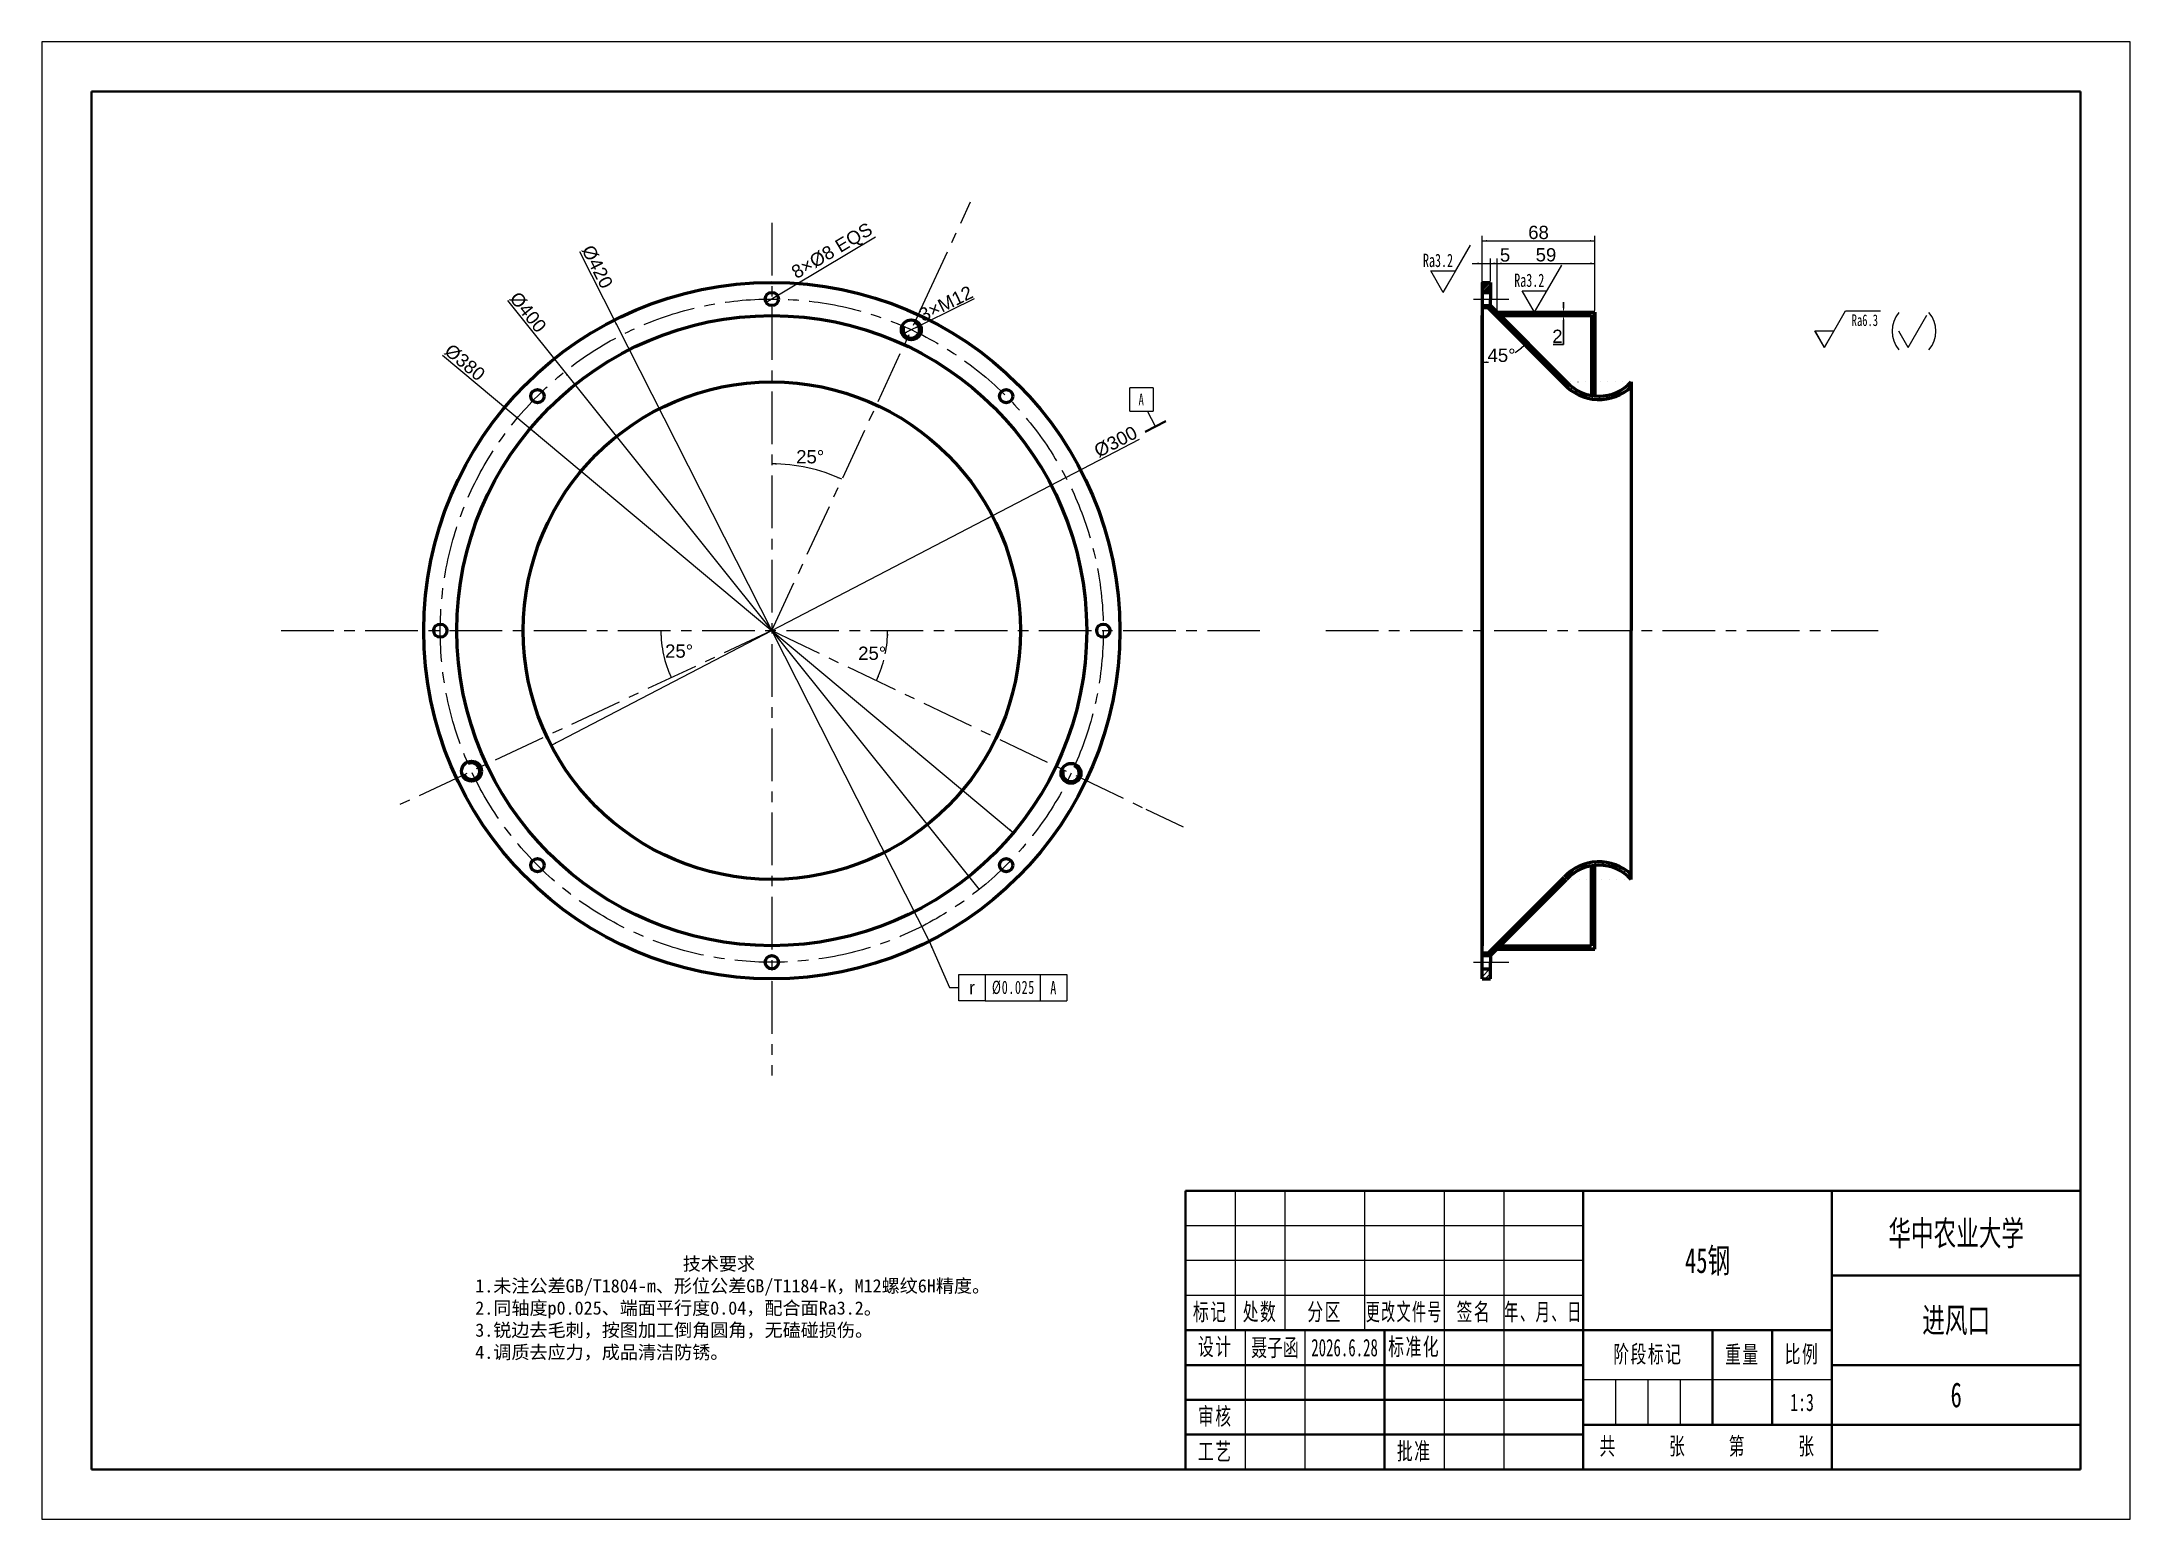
# Model space of a CAD drawing. Header units: millimetres. Extents: x 421 to 1681, y 177 to 1068.
import ezdxf
from ezdxf.enums import TextEntityAlignment as Align

# ---------------------------------------------------------------- set-up
doc = ezdxf.new("R2010")
doc.units = ezdxf.units.MM
doc.linetypes.add('CENTER', pattern=[50.8, 31.75, -6.35, 6.35, -6.35])
doc.layers.get('0').update_dxf_attribs({"lineweight": 18})
for name, color, linetype, lineweight in [('剖面线层', 4, 'Continuous', 18), ('尺寸线层', 3, 'Continuous', 18), ('点划线', 1, 'CENTER', 18), ('粗实线', 7, 'Continuous', 50), ('粗实线层', 7, 'Continuous', 35), ('细实线层', 7, 'Continuous', 18)]:
    doc.layers.add(name, color=color, linetype=linetype, lineweight=lineweight)
doc.styles.get("Standard").update_dxf_attribs({"font": ''})
doc.styles.add('工程图文字', font='')
doc.styles.add('标准', font='', dxfattribs={"width": 0.667})
doc.styles.get('Standard').set_extended_font_data('arial')
doc.styles.get('工程图文字').set_extended_font_data('宋体')
doc.styles.get('标准').set_extended_font_data('宋体')
doc.dimstyles.new('角度标注', dxfattribs={"dimtxt": 3.5, "dimasz": 3, "dimexe": 3, "dimexo": 1, "dimgap": 1, "dimtad": 1, "dimtih": 1, "dimtoh": 1, "dimdsep": 46, "dimtxsty": 'Standard', "dimcen": 1.5, "dimdle": 6, "dimaunit": 1, "dimadec": 0, "dimazin": 0, "dimtfac": 1, "dimtmove": 0, "dimatfit": 3, "dimfxl": 1, "dimtolj": 1, "dimarcsym": 0})
pattern_1 = [(45, (0, 0), (-1.5715448, 1.5715448), [])]

# ---------------------------------------------------------------- blocks, each defined once
blk = doc.blocks.new('*X4')
at = {"layer": '粗实线'}
blk.add_circle((0, 0), 4, dxfattribs=at)
blk = doc.blocks.new('*X3')
at = {"layer": '点划线'}
blk.add_blockref('*X4', (0, 0), dxfattribs=at)
blk = doc.blocks.new('*X2')
at = {"color": 0, "linetype": 'ByBlock', "lineweight": -2}
blk.add_blockref('*X3', (0, 200), dxfattribs=at)
for p, rotation in [((-141.4, 141.4), 45), ((141.4, 141.4), 315), ((-200, 0), 90), ((200, 0), 270), ((-141.4, -141.4), 135), ((141.4, -141.4), 225), ((0, -200), 180)]:
    blk.add_blockref('*X3', p, dxfattribs=dict(at, rotation=rotation))
blk = doc.blocks.new('$CAXA_FRAME_13B17AC1$')
at = {"layer": '粗实线层'}
for p, q in [((-200, 138.5), (-200, -138.5)), ((200, 138.5), (-200, 138.5)), ((200, -138.5), (200, 138.5)), ((-200, -138.5), (200, -138.5))]:
    blk.add_line(p, q, dxfattribs=at)
at = {"layer": '细实线层'}
for p, q in [((210, 148.5), (-210, 148.5)), ((-210, 148.5), (-210, -148.5)), ((210, -148.5), (210, 148.5)), ((-210, -148.5), (210, -148.5))]:
    blk.add_line(p, q, dxfattribs=at)
blk = doc.blocks.new('$CAXA_TITLE_151E506F$')
at = {"layer": '粗实线层'}
for p, q in [((0, 56), (-180, 56)), ((-180, 56), (-180, 0)), ((-100, 56), (-100, 0)), ((-50, 56), (-50, 0)), ((0, 0), (0, 56)), ((0, 39), (-50, 39)), ((-50, 28), (-180, 28)), ((-140, 28), (-140, 0)), ((-74, 28), (-74, 9)), ((-62, 28), (-62, 9)), ((-100, 21), (-180, 21)), ((0, 21), (-50, 21)), ((-100, 14), (-180, 14)), ((0, 9), (-100, 9)), ((-100, 7), (-180, 7)), ((0, 0), (-180, 0))]:
    blk.add_line(p, q, dxfattribs=at)
at = {"layer": '细实线层'}
for p, q in [((-170, 56), (-170, 28)), ((-160, 56), (-160, 28)), ((-144, 56), (-144, 28)), ((-128, 56), (-128, 0)), ((-116, 56), (-116, 0)), ((-100, 49), (-180, 49)), ((-100, 42), (-180, 42)), ((-100, 35), (-180, 35)), ((-168, 28), (-168, 0)), ((-156, 28), (-156, 0)), ((-50, 18), (-100, 18)), ((-93.5, 18), (-93.5, 9)), ((-87, 18), (-87, 9)), ((-80.5, 18), (-80.5, 9))]:
    blk.add_line(p, q, dxfattribs=at)
at = {"layer": '尺寸线层', "attachment_point": 5, "line_spacing_factor": 0.963108, "style": '标准'}
for s, insert, char_height, width in [('\\T1.1;标记', (-175, 31.5), 3.481, 18), ('\\T1.1;处数', (-165, 31.5), 3.481, 18), ('\\T1.1;分区', (-152, 31.5), 3.481, 30), ('\\T1.1;{\\W0.592404;更改文件号}', (-136, 31.5), 3.4806, 30), ('\\T1.1;签名', (-122, 31.5), 3.481, 22), ('\\T1.1;{\\W0.605422;年、月、日}', (-108, 31.5), 3.4806, 30), ('\\T1.1;设计', (-174, 24.5), 3.481, 22), ('\\T1.1;标准化', (-134, 24.5), 3.481, 22), ('\\T1.1;阶段标记', (-87, 23), 3.481, 50), ('\\T1.1;重量', (-68, 23), 3.481, 22), ('\\T1.1;比例', (-56, 23), 3.481, 22), ('\\T1.1;审核', (-174, 10.5), 3.481, 22), ('\\T1.1;工艺', (-174, 3.5), 3.481, 22), ('\\T1.1;批准', (-134, 3.5), 3.481, 22), ('\\T1.1;共', (-95, 4.5), 3.481, 8), ('\\T1.1;张', (-81, 4.5), 3.481, 8), ('\\T1.1;第', (-69, 4.5), 3.481, 8), ('\\T1.1;张', (-55, 4.5), 3.481, 8)]:
    blk.add_mtext(s, dxfattribs=dict(at, insert=insert, char_height=char_height, width=width))
at = {"layer": '尺寸线层', "style": '标准'}
for tag, height, width, p in [('标记C', 3.63, 0.664996, (-175, 52.5)), ('处数C', 3.63, 0.664996, (-165, 52.5)), ('分区C', 3.63, 0.667, (-152, 52.5)), ('更改文件号C', 3.63, 0.498314, (-136, 52.5)), ('更改签名C', 3.63, 0.447537, (-122, 52.5)), ('更改日期C', 3.63, 0.610278, (-108, 52.5)), ('单位名称', 5.19, 0.667, (-25, 47.5)), ('标记B', 3.63, 0.664996, (-175, 45.5)), ('处数B', 3.63, 0.664996, (-165, 45.5)), ('分区B', 3.63, 0.667, (-152, 45.5)), ('更改文件号B', 3.63, 0.498314, (-136, 45.5)), ('更改签名B', 3.63, 0.447537, (-122, 45.5)), ('更改日期B', 3.63, 0.610278, (-108, 45.5)), ('材料名称', 5.19, 0.667, (-75, 42)), ('标记A', 3.63, 0.664996, (-175, 38.5)), ('处数A', 3.63, 0.664996, (-165, 38.5)), ('分区A', 3.63, 0.667, (-152, 38.5)), ('更改文件号A', 3.63, 0.498314, (-136, 38.5)), ('更改签名A', 3.63, 0.447537, (-122, 38.5)), ('更改日期A', 3.63, 0.610278, (-108, 38.5)), ('图纸名称', 5.19, 0.667, (-25, 30)), ('设计', 3.63, 0.667, (-162, 24.5)), ('设计日期', 3.63, 0.667, (-148, 24.5)), ('标准化', 3.63, 0.667, (-122, 24.5)), ('标准化日期', 3.63, 0.554163, (-108, 24.5)), ('图纸编号', 5.19, 0.667, (-25, 15)), ('审核', 3.63, 0.667, (-162, 10.5)), ('审核日期', 3.63, 0.667, (-148, 10.5)), ('阶段标记S', 3.63, 0.223769, (-96.75, 13.5)), ('阶段标记A', 3.63, 0.223769, (-90.25, 13.5)), ('阶段标记B', 3.63, 0.223769, (-83.75, 13.5)), ('阶段标记C', 3.63, 0.223769, (-77.25, 13.5)), ('重量', 3.63, 0.667, (-68, 13.5)), ('图纸比例', 3.63, 0.510551, (-56, 13.5)), ('工艺', 3.63, 0.667, (-162, 3.5)), ('工艺日期', 3.63, 0.667, (-148, 3.5)), ('批准', 3.63, 0.667, (-122, 3.5)), ('批准日期', 3.63, 0.667, (-108, 3.5)), ('页数', 3.63, 0.667, (-88, 4.5)), ('页码', 3.63, 0.667, (-62, 4.5)), ('投影符号', 3.63, 0.667, (-25, 4.5))]:
    blk.add_attdef(tag, text='', height=height, dxfattribs=dict(at, width=width)).set_placement(p, align=Align.MIDDLE_CENTER)
blk = doc.blocks.new('*X7')
at = {"layer": '尺寸线层', "linetype": 'Continuous'}
for points in [[(766.4, 900.2), (768.2, 897.7), (767.3, 897.3)], [(956.4, 525.6), (955.5, 528.5), (954.6, 528.1)]]:
    blk.add_hatch(color=0, dxfattribs=at).paths.add_polyline_path(points, flags=0)
at = {"layer": '尺寸线层', "color": 0, "linetype": 'Continuous'}
blk.add_line((745.4, 941.6), (956.4, 525.6), dxfattribs=at)
at = {"layer": '尺寸线层', "color": 0, "insert": (756.1, 932.3), "char_height": 8, "width": 52.707, "attachment_point": 5, "rotation": 296.8988}
blk.add_mtext('%%C420', dxfattribs=at)
blk = doc.blocks.new('_CAXARROW')
blk.add_hatch(color=0).paths.add_polyline_path([(0, 0), (-1, 0.125), (-1, -0.125)], flags=0)
blk = doc.blocks.new('*X9')
at = {"layer": '尺寸线层', "linetype": 'Continuous'}
for points in [[(736.3, 868.9), (738.6, 866.9), (737.8, 866.3)], [(986.5, 556.8), (985, 559.5), (984.3, 558.9)]]:
    blk.add_hatch(color=0, dxfattribs=at).paths.add_polyline_path(points, flags=0)
at = {"layer": '尺寸线层', "color": 0, "linetype": 'Continuous'}
blk.add_line((701.9, 911.9), (986.5, 556.8), dxfattribs=at)
at = {"layer": '尺寸线层', "color": 0, "insert": (714.3, 904.9), "char_height": 8, "width": 52.707, "attachment_point": 5, "rotation": 308.7215}
blk.add_mtext('%%C400', dxfattribs=at)
blk = doc.blocks.new('*X10')
at = {"layer": '尺寸线层', "linetype": 'Continuous'}
for points in [[(715.6, 834.7), (718.3, 833.2), (717.6, 832.4)], [(1007.2, 591), (1005.2, 593.3), (1004.6, 592.6)]]:
    blk.add_hatch(color=0, dxfattribs=at).paths.add_polyline_path(points, flags=0)
at = {"layer": '尺寸线层', "color": 0, "linetype": 'Continuous'}
blk.add_line((662.7, 879), (1007.2, 591), dxfattribs=at)
at = {"layer": '尺寸线层', "color": 0, "insert": (676.2, 874.6), "char_height": 8, "width": 52.707, "attachment_point": 5, "rotation": 320.1077}
blk.add_mtext('%%C380', dxfattribs=at)
blk = doc.blocks.new('*X11')
at = {"layer": '尺寸线层', "linetype": 'Continuous'}
for points in [[(994.5, 782.1), (992.1, 780.3), (991.6, 781.2)], [(728.4, 643.7), (731.2, 644.6), (730.8, 645.5)]]:
    blk.add_hatch(color=0, dxfattribs=at).paths.add_polyline_path(points, flags=0)
at = {"layer": '尺寸线层', "color": 0, "linetype": 'Continuous'}
blk.add_line((1083, 828.2), (728.4, 643.7), dxfattribs=at)
at = {"layer": '尺寸线层', "color": 0, "insert": (1068.9, 826.8), "char_height": 8, "width": 52.707, "attachment_point": 5, "rotation": 27.4836}
blk.add_mtext('%%C300', dxfattribs=at)
blk = doc.blocks.new('*X12')
at = {"layer": '尺寸线层', "linetype": 'Continuous'}
for points in [[(858, 910.8), (860.8, 911.9), (860.3, 912.8)], [(864.9, 914.9), (862.5, 913), (862, 913.8)]]:
    blk.add_hatch(color=0, dxfattribs=at).paths.add_polyline_path(points, flags=0)
at = {"layer": '尺寸线层', "color": 0, "linetype": 'Continuous'}
blk.add_line((923.9, 950.2), (858, 910.8), dxfattribs=at)
at = {"layer": '尺寸线层', "color": 0, "insert": (898.2, 941.2), "char_height": 8, "width": 106.646, "attachment_point": 5, "rotation": 30.8406}
blk.add_mtext('8×%%C8 EQS', dxfattribs=at)
blk = doc.blocks.new('*X13')
at = {"layer": '尺寸线层', "linetype": 'Continuous'}
for points in [[(951, 896.9), (948.5, 895.2), (948.1, 896.1)], [(940.2, 891.7), (943.1, 892.5), (942.7, 893.4)]]:
    blk.add_hatch(color=0, dxfattribs=at).paths.add_polyline_path(points, flags=0)
at = {"layer": '尺寸线层', "color": 0, "linetype": 'Continuous'}
blk.add_line((983.6, 912.9), (940.2, 891.7), dxfattribs=at)
at = {"layer": '尺寸线层', "color": 0, "insert": (966.4, 910.1), "char_height": 8, "width": 66.829, "attachment_point": 5, "rotation": 26.0559}
blk.add_mtext('3×M12', dxfattribs=at)
blk = doc.blocks.new('*X14')
at = {"layer": '尺寸线层', "linetype": 'Continuous'}
for points in [[(861.4, 813.5), (864.4, 812.9), (864.4, 813.9)], [(903.8, 804.1), (900.8, 804.9), (901.2, 805.8)]]:
    blk.add_hatch(color=0, dxfattribs=at).paths.add_polyline_path(points, flags=0)
at = {"layer": '尺寸线层', "color": 0, "linetype": 'Continuous'}
for start, end in [(77.5546, 90), (65.1092, 77.5546)]:
    blk.add_arc((861.4, 712.9), 100.6, start, end, dxfattribs=at)
at = {"layer": '尺寸线层', "color": 0, "insert": (884.6, 817.7), "char_height": 8, "width": 31.659, "attachment_point": 5}
blk.add_mtext('25%%D', dxfattribs=at)
blk = doc.blocks.new('*X15')
at = {"layer": '尺寸线层', "linetype": 'Continuous'}
for points in [[(931.3, 712.9), (930.8, 709.9), (931.8, 709.9)], [(924.5, 682.8), (925.3, 685.7), (926.2, 685.3)]]:
    blk.add_hatch(color=0, dxfattribs=at).paths.add_polyline_path(points, flags=0)
at = {"layer": '尺寸线层', "color": 0, "linetype": 'Continuous'}
for start, end in [(348.4199, 0), (334.5112, 345.2208)]:
    blk.add_arc((861.4, 712.9), 69.9, start, end, dxfattribs=at)
at = {"layer": '尺寸线层', "color": 0, "insert": (922, 699.2), "char_height": 8, "width": 31.659, "attachment_point": 5}
blk.add_mtext('25%%D', dxfattribs=at)
blk = doc.blocks.new('*X16')
at = {"layer": '尺寸线层', "linetype": 'Continuous'}
for points in [[(794.5, 712.9), (795.1, 709.9), (794.1, 709.9)], [(800.8, 684.5), (800.1, 687.5), (799.2, 687.1)]]:
    blk.add_hatch(color=0, dxfattribs=at).paths.add_polyline_path(points, flags=0)
at = {"layer": '尺寸线层', "color": 0, "linetype": 'Continuous'}
for start, end in [(180, 192.5338), (192.5338, 205.0676)]:
    blk.add_arc((861.4, 712.9), 66.9, start, end, dxfattribs=at)
at = {"layer": '尺寸线层', "color": 0, "insert": (805.5, 700.5), "char_height": 8, "width": 31.659, "attachment_point": 5}
blk.add_mtext('25%%D', dxfattribs=at)
blk = doc.blocks.new('*X17')
at = {"layer": '尺寸线层', "linetype": 'Continuous'}
for points in [[(1290, 934.4), (1287, 934.9), (1287, 933.9)], [(1295, 934.4), (1298, 934.9), (1298, 933.9)]]:
    blk.add_hatch(color=0, dxfattribs=at).paths.add_polyline_path(points, flags=0)
at = {"layer": '尺寸线层', "color": 0, "linetype": 'Continuous'}
for p, q in [((1284, 934.4), (1295, 934.4)), ((1290, 923.9), (1290, 937.4)), ((1295, 923.9), (1295, 937.4)), ((1295, 934.4), (1306.5, 934.4))]:
    blk.add_line(p, q, dxfattribs=at)
at = {"layer": '尺寸线层', "color": 0, "insert": (1303.8, 939.4), "char_height": 8, "width": 16, "attachment_point": 5}
blk.add_mtext('5', dxfattribs=at)
blk = doc.blocks.new('*X18')
at = {"layer": '尺寸线层', "linetype": 'Continuous'}
for points in [[(1290, 948), (1293, 948.5), (1293, 947.5)], [(1358, 948), (1355, 948.5), (1355, 947.5)]]:
    blk.add_hatch(color=0, dxfattribs=at).paths.add_polyline_path(points, flags=0)
at = {"layer": '尺寸线层', "color": 0, "linetype": 'Continuous'}
for p, q in [((1290, 909.9), (1290, 951)), ((1290, 948), (1358, 948)), ((1358, 905.9), (1358, 951))]:
    blk.add_line(p, q, dxfattribs=at)
at = {"layer": '尺寸线层', "color": 0, "insert": (1324, 953), "char_height": 8, "width": 23.024, "attachment_point": 5}
blk.add_mtext('68', dxfattribs=at)
blk = doc.blocks.new('*X19')
at = {"layer": '尺寸线层', "linetype": 'Continuous'}
for points in [[(1315.7, 885.3), (1313.1, 883.7), (1313.8, 882.9)], [(1290, 874.7), (1292.9, 875.3), (1293, 874.3)]]:
    blk.add_hatch(color=0, dxfattribs=at).paths.add_polyline_path(points, flags=0)
at = {"layer": '尺寸线层', "color": 0, "linetype": 'Continuous'}
for start, end in [(302.9699, 315), (270, 275.9631)]:
    blk.add_arc((1290, 911.1), 36.4, start, end, dxfattribs=at)
at = {"layer": '尺寸线层', "color": 0, "insert": (1301.7, 878.9), "char_height": 8, "width": 32.024, "attachment_point": 5}
blk.add_mtext('45%%D', dxfattribs=at)
blk = doc.blocks.new('*X20')
at = {"layer": '尺寸线层', "linetype": 'Continuous'}
for points in [[(1299, 934.4), (1302, 934.9), (1302, 933.9)], [(1358, 934.4), (1355, 934.9), (1355, 933.9)]]:
    blk.add_hatch(color=0, dxfattribs=at).paths.add_polyline_path(points, flags=0)
at = {"layer": '尺寸线层', "color": 0, "linetype": 'Continuous'}
for p, q in [((1299, 905.9), (1299, 937.4)), ((1299, 934.4), (1358, 934.4)), ((1358, 905.9), (1358, 937.4))]:
    blk.add_line(p, q, dxfattribs=at)
at = {"layer": '尺寸线层', "color": 0, "insert": (1328.5, 939.5), "char_height": 8, "width": 22.939, "attachment_point": 5}
blk.add_mtext('59', dxfattribs=at)
blk = doc.blocks.new('*X21')
at = {"layer": '尺寸线层'}
for points in [[(1338.6, 907.9), (1339.6, 907.9), (1339.1, 904.9)], [(1338.6, 899.9), (1339.6, 899.9), (1339.1, 902.9)]]:
    blk.add_hatch(color=0, dxfattribs=at).paths.add_polyline_path(points, flags=0)
at = {"layer": '尺寸线层', "color": 0, "linetype": 'Continuous', "lineweight": -2}
for p, q in [((1339.1, 907.9), (1339.1, 910.9)), ((1338.1, 902.9), (1342.1, 902.9)), ((1338.3, 904.9), (1342.1, 904.9)), ((1339.1, 904.9), (1339.1, 902.9)), ((1339.1, 899.9), (1339.1, 885.4)), ((1339.1, 885.4), (1332.8, 885.4))]:
    blk.add_line(p, q, dxfattribs=at)
at = {"layer": '尺寸线层', "color": 0, "insert": (1335.4, 890.4), "char_height": 8, "width": 16, "attachment_point": 5}
blk.add_mtext('2', dxfattribs=at)
blk = doc.blocks.new('*X22')
at = {"layer": '尺寸线层', "linetype": 'Continuous', "lineweight": -2}
blk.add_hatch(color=0, dxfattribs=at).paths.add_polyline_path([(0, 0), (2.1, -3.5), (1.1, -3.9)], flags=0)
at = {"layer": '尺寸线层', "color": 0, "linetype": 'Continuous', "lineweight": -2}
for p, q in [((0, 0), (12.2, -28)), ((17.8, -20), (33.8, -20)), ((17.8, -36), (17.8, -20)), ((33.8, -20), (33.8, -36)), ((33.8, -20), (83, -20)), ((67, -20), (67, -36)), ((83, -20), (83, -36)), ((12.2, -28), (17.8, -28)), ((33.8, -36), (17.8, -36)), ((33.8, -36), (83, -36))]:
    blk.add_line(p, q, dxfattribs=at)
at = {"layer": '尺寸线层', "color": 0, "lineweight": -2, "insert": (37.8, -28), "char_height": 8, "width": 50.379, "attachment_point": 4, "line_spacing_factor": 1.15057, "style": '标准'}
blk.add_mtext('\\T1.1;%%C0.025', dxfattribs=at)
at = {"layer": '尺寸线层', "color": 0, "char_height": 8, "width": 16, "attachment_point": 5, "line_spacing_factor": 1.15057, "style": '标准'}
for s, insert in [('\\T1.1;A', (75, -28)), ('{\\fcxgdt;\\W1;\\T1;r}', (25.8, -28))]:
    blk.add_mtext(s, dxfattribs=dict(at, insert=insert))
blk = doc.blocks.new('*X23')
at = {"layer": '尺寸线层', "color": 0, "linetype": 'Continuous'}
for p, q in [((0, 0), (16.4, 28.4)), ((0, 0), (-7.5, 12.9)), ((-7.5, 12.9), (7.5, 12.9))]:
    blk.add_line(p, q, dxfattribs=at)
at = {"layer": '尺寸线层', "color": 0, "style": '标准', "width": 0.667}
blk.add_text('Ra3.2', height=8, dxfattribs=at).set_placement((5.9, 19.3), align=Align.MIDDLE_RIGHT)
blk = doc.blocks.new('*X24')
at = {"layer": '尺寸线层', "color": 0, "linetype": 'Continuous'}
for p, q in [((0, 0), (16.4, 28.4)), ((0, 0), (-7.5, 12.9)), ((-7.5, 12.9), (7.5, 12.9))]:
    blk.add_line(p, q, dxfattribs=at)
at = {"layer": '尺寸线层', "color": 0, "style": '标准', "width": 0.667}
blk.add_text('Ra3.2', height=8, dxfattribs=at).set_placement((5.9, 19.3), align=Align.MIDDLE_RIGHT)
blk = doc.blocks.new('*X25')
at = {"layer": '尺寸线层', "color": 0, "lineweight": -2}
for p, q in [((-2.6, 25.4), (-16.6, 25.4)), ((-16.6, 11.4), (-16.6, 25.4)), ((-2.6, 25.4), (-2.6, 11.4)), ((-16.6, 11.4), (-2.6, 11.4)), ((-1.1, 2.1), (-5.9, 11.4))]:
    blk.add_line(p, q, dxfattribs=at)
at = {"layer": '尺寸线层', "color": 0, "lineweight": 35}
blk.add_line((-7.3, -1.2), (5.1, 5.3), dxfattribs=at)
at = {"layer": '尺寸线层', "color": 0, "lineweight": -2, "insert": (-9.6, 18.4), "char_height": 7, "width": 14, "attachment_point": 5, "line_spacing_factor": 1.15057, "style": '标准'}
blk.add_mtext('\\T1.1;A', dxfattribs=at)
blk = doc.blocks.new('*X26')
at = {"layer": '尺寸线层', "color": 0, "linetype": 'Continuous'}
for p, q in [((0, 0), (12.7, 22)), ((12.7, 22), (33.7, 22)), ((50.5, 0), (61.7, 19.4)), ((0, 0), (-5.8, 10)), ((-5.8, 10), (5.8, 10)), ((50.5, 0), (44.8, 9.8))]:
    blk.add_line(p, q, dxfattribs=at)
for centre, start, end in [((57.7, 9.8), 138.8362, 221.1638), ((50.2, 9.8), 318.8362, 41.1638)]:
    blk.add_arc(centre, 17, start, end, dxfattribs=at)
at = {"layer": '尺寸线层', "color": 0, "style": '标准', "width": 0.667}
blk.add_text('Ra6.3', height=7, dxfattribs=at).set_placement((24.3, 16.4), align=Align.MIDDLE_CENTER)

msp = doc.modelspace()

# ---------------------------------------------------------------- hatches: boundary and pattern name
at = {"layer": '剖面线层'}
h = msp.add_hatch(dxfattribs=at)
h.set_pattern_fill('ANSI31', color=3, style=0, pattern_type=0)
edge = h.paths.add_edge_path(flags=0)
edge.add_line((1294.955, 908.884), (1289.955, 908.884))
edge.add_line((1289.955, 908.884), (1289.955, 907.469))
edge.add_line((1289.955, 907.469), (1293.54, 907.469))
edge.add_line((1293.54, 907.469), (1339.511, 861.499))
edge.add_arc((1360.455, 880.795), 28.478, 222.656145, 313.215099)
edge.add_line((1379.955, 860.041), (1379.955, 862.884))
edge.add_arc((1360.455, 880.795), 26.478, 222.569218, 317.430782, ccw=False)
edge.add_line((1340.955, 862.884), (1294.955, 908.884))
h = msp.add_hatch(dxfattribs=at)
h.set_pattern_fill('ANSI31', color=3, style=0, pattern_type=0)
edge = h.paths.add_edge_path(flags=0)
edge.add_line((1357.955, 904.884), (1355.955, 904.884))
edge.add_line((1355.955, 904.884), (1298.955, 904.884))
edge.add_line((1298.955, 904.884), (1300.955, 902.884))
edge.add_line((1300.955, 902.884), (1355.955, 902.884))
edge.add_line((1355.955, 902.884), (1355.955, 854.703))
edge.add_arc((1360.455, 880.795), 26.478, 260.21494, 264.58218)
edge.add_line((1357.955, 854.436), (1357.955, 902.884))
edge.add_line((1357.955, 902.884), (1357.955, 904.884))
h = msp.add_hatch(dxfattribs=at)
h.set_pattern_fill('ANSI31', color=3, style=0, pattern_type=0)
edge = h.paths.add_edge_path(flags=0)
edge.add_arc((1360.455, 544.972), 26.478, 42.569218, 137.430782, ccw=False)
edge.add_line((1379.955, 562.884), (1379.955, 565.726))
edge.add_arc((1360.455, 544.972), 28.478, 46.784901, 137.343855)
edge.add_line((1339.511, 564.268), (1293.54, 518.298))
edge.add_line((1293.54, 518.298), (1289.955, 518.298))
edge.add_line((1289.955, 518.298), (1289.955, 516.884))
edge.add_line((1289.955, 516.884), (1294.955, 516.884))
edge.add_line((1294.955, 516.884), (1340.955, 562.884))
h = msp.add_hatch(dxfattribs=at)
h.set_pattern_fill('ANSI31', color=3, style=0, pattern_type=0)
edge = h.paths.add_edge_path(flags=0)
edge.add_line((1355.955, 520.884), (1357.955, 520.884))
edge.add_line((1357.955, 520.884), (1357.955, 522.884))
edge.add_line((1357.955, 522.884), (1357.955, 571.331))
edge.add_arc((1360.455, 544.972), 26.478, 95.41782, 99.78506)
edge.add_line((1355.955, 571.065), (1355.955, 522.884))
edge.add_line((1355.955, 522.884), (1300.955, 522.884))
edge.add_line((1300.955, 522.884), (1298.955, 520.884))
edge.add_line((1298.955, 520.884), (1355.955, 520.884))
h = msp.add_hatch(dxfattribs=at)
h.set_pattern_fill('ANSI31', color=3, style=0, pattern_type=0)
h.set_pattern_definition(pattern_1)
h.paths.add_polyline_path([(1289.955, 502.884), (1294.955, 502.884), (1294.955, 508.884), (1289.955, 508.884)], flags=0)
at = {"layer": '粗实线'}
h = msp.add_hatch(dxfattribs=at)
h.set_pattern_fill('ANSI31', color=3, style=0, pattern_type=0)
h.set_pattern_definition(pattern_1)
h.paths.add_polyline_path([(1289.955, 916.884), (1294.955, 916.884), (1294.955, 922.884), (1289.955, 922.884)], flags=0)

# ---------------------------------------------------------------- linework, layer by layer
at = {"layer": '点划线'}
for p, q in [((954.022, 912.448), (981.38, 971.41)), ((861.426, 958.761), (861.426, 444.654)), ((861.426, 712.884), (954.022, 912.448)), ((1284.786, 912.884), (1306.12, 912.884)), ((565.394, 712.884), (1157.458, 712.884)), ((861.426, 712.884), (634.974, 606.962)), ((861.426, 712.884), (1087.093, 605.3)), ((1195.669, 712.884), (1528.991, 712.884)), ((1087.093, 605.3), (1109.66, 594.541)), ((1284.786, 512.884), (1306.12, 512.884))]:
    msp.add_line(p, q, dxfattribs=at)
msp.add_circle((861.426, 712.884), 200, dxfattribs=at)
at = {"layer": '粗实线'}
for p, q in [((1289.955, 922.884), (1289.955, 712.884)), ((1289.955, 922.884), (1294.955, 922.884)), ((1294.955, 922.884), (1294.955, 916.884)), ((1289.955, 916.884), (1294.955, 916.884)), ((1289.955, 908.884), (1294.955, 908.884)), ((1293.54, 907.469), (1289.955, 907.469)), ((1293.54, 907.469), (1339.511, 861.499)), ((1294.955, 916.884), (1294.955, 912.884)), ((1294.955, 908.884), (1294.955, 912.884)), ((1294.955, 908.884), (1340.955, 862.884)), ((1289.955, 712.884), (1289.955, 902.884)), ((1298.955, 904.884), (1355.955, 904.884)), ((1300.955, 902.884), (1355.955, 902.884)), ((1355.955, 904.884), (1357.955, 904.884)), ((1355.955, 902.884), (1355.955, 854.703)), ((1357.955, 904.884), (1357.955, 902.884)), ((1357.955, 902.884), (1357.955, 854.436)), ((1379.955, 862.884), (1379.955, 712.884)), ((1289.955, 502.884), (1289.955, 712.884)), ((1289.955, 712.884), (1289.955, 522.884)), ((1379.955, 562.884), (1379.955, 712.884)), ((1355.955, 522.884), (1355.955, 571.065)), ((1357.955, 522.884), (1357.955, 571.331)), ((1293.54, 518.298), (1339.511, 564.268)), ((1294.955, 516.884), (1340.955, 562.884)), ((1293.54, 518.298), (1289.955, 518.298)), ((1289.955, 516.884), (1294.955, 516.884)), ((1294.955, 516.884), (1294.955, 512.884)), ((1298.955, 520.884), (1355.955, 520.884)), ((1300.955, 522.884), (1355.955, 522.884)), ((1355.955, 520.884), (1357.955, 520.884)), ((1357.955, 520.884), (1357.955, 522.884)), ((1289.955, 508.884), (1294.955, 508.884)), ((1294.955, 508.884), (1294.955, 512.884)), ((1294.955, 502.884), (1294.955, 508.884)), ((1289.955, 502.884), (1294.955, 502.884))]:
    msp.add_line(p, q, dxfattribs=at)
for centre, radius in [((861.426, 712.884), 210), ((861.426, 712.884), 190), ((945.604, 894.306), 6), ((861.426, 712.884), 150), ((680.265, 628.146), 6), ((1041.96, 626.817), 6)]:
    msp.add_circle(centre, radius, dxfattribs=at)
for centre, radius, start, end in [((945.604, 894.306), 5, 155.109241, 65.109241), ((1360.455, 880.795), 28.478, 222.656138, 313.215106), ((1360.455, 880.795), 26.478, 222.569216, 317.430784), ((680.265, 628.146), 5, 204.21564, 114.21564), ((1041.96, 626.817), 5, 155.109241, 65.109241), ((1360.455, 544.972), 28.478, 46.784894, 137.343862), ((1360.455, 544.972), 26.478, 42.569216, 137.430784)]:
    msp.add_arc(centre, radius, start, end, dxfattribs=at)

# ---------------------------------------------------------------- block references
msp.add_blockref('*X2', (861.426, 712.884))
at = {"layer": '粗实线层', "xscale": 3, "yscale": 3, "zscale": 3}
msp.add_blockref('$CAXA_FRAME_13B17AC1$', (1050.987, 622.513), dxfattribs=at)
at = {"layer": '粗实线层'}
ref = msp.add_blockref('$CAXA_TITLE_151E506F$', (1650.987, 207.013), dxfattribs=dict(at, xscale=3, yscale=3, zscale=3))
ref.add_attrib('单位名称', '华中农业大学', dxfattribs={"layer": '尺寸线层', "height": 15, "style": '标准', "width": 0.667}).set_placement((1575.987, 349.513), align=Align.MIDDLE_CENTER)
ref.add_attrib('图纸名称', '进风口', dxfattribs={"layer": '尺寸线层', "height": 15, "style": '标准', "width": 0.667}).set_placement((1575.987, 297.013), align=Align.MIDDLE_CENTER)
ref.add_attrib('图纸编号', '6', dxfattribs={"layer": '尺寸线层', "height": 15, "style": '标准', "width": 0.667}).set_placement((1575.987, 252.013), align=Align.MIDDLE_CENTER)
ref.add_attrib('材料名称', '45钢', dxfattribs={"layer": '尺寸线层', "height": 15, "style": '标准', "width": 0.667}).set_placement((1425.987, 333.013), align=Align.MIDDLE_CENTER)
ref.add_attrib('图纸比例', '1:3', dxfattribs={"layer": '尺寸线层', "height": 10.5, "style": '标准', "width": 0.667}).set_placement((1482.987, 247.513), align=Align.MIDDLE_CENTER)
ref.add_attrib('设计', '聂子函', dxfattribs={"layer": '尺寸线层', "height": 10.5, "style": '标准', "width": 0.667}).set_placement((1164.987, 280.513), align=Align.MIDDLE_CENTER)
ref.add_attrib('设计日期', '2026.6.28', dxfattribs={"layer": '尺寸线层', "height": 10.5, "style": '标准', "width": 0.625524}).set_placement((1206.987, 280.513), align=Align.MIDDLE_CENTER)

# ---------------------------------------------------------------- texts
at = {"layer": '尺寸线层', "insert": (682.514, 335.081), "char_height": 8, "width": 406.50105, "attachment_point": 1, "style": '工程图文字'}
msp.add_mtext('                       技术要求\\P1.未注公差GB/T1804-m、形位公差GB/T1184-K，M12螺纹6H精度。\\P2.同轴度p0.025、端面平行度0.04，配合面Ra3.2。\\P3.锐边去毛刺，按图加工倒角圆角，无磕碰损伤。\\P4.调质去应力，成品清洁防锈。', dxfattribs=at)

# ---------------------------------------------------------------- dimensions: what is measured, and where the dimension line sits
at = {"layer": '尺寸线层'}
for p1, p2, override, picture, middle in [((857.992, 910.833), (864.861, 914.934), {"dimscale": 1, "dimtxt": 8, "dimtih": 0, "dimtoh": 0, "dimpost": '8×%%C<> EQS', "dimsah": 1, "dimldrblk": '_CAXARROW', "dimtfill": 1, "dimtzin": 8}, '*X12', (900.972, 936.496)), ((956.434, 525.604), (766.419, 900.163), {"dimscale": 1, "dimtxt": 8, "dimtih": 0, "dimtoh": 0, "dimpost": '%%C<>', "dimsah": 1, "dimldrblk": '_CAXARROW', "dimtfill": 1, "dimtzin": 8}, '*X7', (751.352, 929.862)), ((986.533, 556.844), (736.319, 868.923), {"dimscale": 1, "dimtxt": 8, "dimtih": 0, "dimtoh": 0, "dimpost": '%%C<>', "dimsah": 1, "dimldrblk": '_CAXARROW', "dimtfill": 1, "dimtzin": 8}, '*X9', (710.109, 901.614)), ((940.214, 891.67), (950.994, 896.941), {"dimscale": 1, "dimtxt": 8, "dimtih": 0, "dimtoh": 0, "dimpost": '3×M<>', "dimsah": 1, "dimldrblk": '_CAXARROW', "dimtfill": 1, "dimtzin": 8}, '*X13', (968.639, 905.568)), ((1007.204, 591.028), (715.648, 834.739), {"dimscale": 1, "dimtxt": 8, "dimtih": 0, "dimtoh": 0, "dimpost": '%%C<>', "dimsah": 1, "dimldrblk": '_CAXARROW', "dimtfill": 1, "dimtzin": 8}, '*X10', (672.82, 870.54)), ((728.355, 643.659), (994.498, 782.108), {"dimscale": 1, "dimtxt": 8, "dimtih": 0, "dimtoh": 0, "dimpost": '%%C<>', "dimsah": 1, "dimldrblk": '_CAXARROW', "dimtfill": 1, "dimtzin": 8}, '*X11', (1071.331, 822.077))]:
    dim = msp.add_diameter_dim_2p(p1=p1, p2=p2, dimstyle='角度标注', override=override, dxfattribs=at)
    dim.commit()
    dim.dimension.update_dxf_attribs({"geometry": picture, "text_midpoint": middle, "dimtype": 163})
for base, line1, line2, picture, middle in [((883.099, 811.088), ((861.426, 958.761), (861.426, 444.654)), ((861.426, 712.884), (954.022, 912.448)), '*X14', (884.552, 817.672)), ((929.625, 697.459), ((861.426, 712.884), (1087.093, 605.3)), ((565.394, 712.884), (1157.458, 712.884)), '*X15', (922.009, 699.181)), ((796.139, 698.369), ((565.394, 712.884), (1157.458, 712.884)), ((861.426, 712.884), (634.974, 606.962)), '*X16', (805.533, 700.458))]:
    dim = msp.add_angular_dim_2l(base=base, line1=line1, line2=line2, dimstyle='角度标注', override={"dimscale": 1, "dimtxt": 8, "dimtad": 0, "dimtih": 1, "dimtoh": 1, "dimsah": 1, "dimtdec": 0, "dimldrblk": '_CAXARROW', "dimtfill": 1, "dimtzin": 0}, dxfattribs=at)
    dim.commit()
    dim.dimension.update_dxf_attribs({"geometry": picture, "text_midpoint": middle})
for base, p1, p2, picture, middle in [((1357.955, 947.959), (1289.955, 908.884), (1357.955, 904.884), '*X18', (1323.955, 953.041)), ((1294.955, 934.399), (1289.955, 922.884), (1294.955, 922.884), '*X17', (1303.807, 939.415)), ((1357.955, 934.399), (1298.955, 904.884), (1357.955, 904.884), '*X20', (1328.455, 939.482))]:
    dim = msp.add_linear_dim(base=base, p1=p1, p2=p2, dimstyle='角度标注', override={"dimscale": 1, "dimtxt": 8, "dimsah": 1, "dimldrblk": '_CAXARROW', "dimtfill": 1, "dimtzin": 8}, dxfattribs=at)
    dim.commit()
    dim.dimension.update_dxf_attribs({"geometry": picture, "text_midpoint": middle})
dim = msp.add_angular_dim_2l(base=(1302.47, 876.911), line1=((1289.955, 922.884), (1289.955, 712.884)), line2=((1293.54, 907.469), (1339.511, 861.499)), dimstyle='角度标注', override={"dimscale": 1, "dimtxt": 8, "dimtad": 0, "dimtih": 1, "dimtoh": 1, "dimsah": 1, "dimtdec": 0, "dimldrblk": '_CAXARROW', "dimtfill": 1, "dimtzin": 0}, dxfattribs=at)
dim.commit()
dim.dimension.update_dxf_attribs({"geometry": '*X19', "text_midpoint": (1301.739, 878.907), "dimtype": 162})
dim = msp.add_linear_dim(base=(1339.067, 902.884), p1=(1337.321, 904.884), p2=(1337.098, 902.884), angle=90, dimstyle='角度标注', override={"dimscale": 1, "dimtxt": 8, "dimsah": 1, "dimtmove": 0, "dimldrblk": '_CAXARROW', "dimtfill": 1, "dimtzin": 8}, dxfattribs=at)
dim.commit()
dim.dimension.update_dxf_attribs({"geometry": '*X21', "text_midpoint": (1335.418, 885.425), "dimtype": 160})

# ---------------------------------------------------------------- next in the draw order: wipeouts: each hides what was drawn before it
for points in [[(1266.527, 916.884), (1273.991, 929.812), (1273.991, 929.812), (1259.063, 929.812), (1259.063, 929.812)], [(1321.583, 904.884), (1329.047, 917.812), (1329.047, 917.812), (1314.119, 917.812), (1314.119, 917.812)], [(1496.578, 883.703), (1502.351, 893.703), (1502.351, 893.703), (1490.804, 893.703), (1490.804, 893.703)], [(1077.483, 845.279), (1091.483, 845.279), (1091.483, 845.279), (1091.483, 859.279), (1091.483, 859.279), (1077.483, 859.279), (1077.483, 859.279)], [(974.254, 505.636), (974.254, 489.636), (974.254, 489.636), (990.254, 489.636), (990.254, 489.636), (1023.443, 489.636), (1023.443, 489.636), (1039.443, 489.636), (1039.443, 489.636), (1039.443, 505.636), (1039.443, 505.636), (1023.443, 505.636), (1023.443, 505.636), (990.254, 505.636), (990.254, 505.636)]]:
    msp.add_wipeout(points).dxf.layer = '尺寸线层'

# ---------------------------------------------------------------- next in the draw order: block references
for name, p in [('*X23', (1266.527, 916.884)), ('*X24', (1321.583, 904.884)), ('*X26', (1496.578, 883.703)), ('*X25', (1094.047, 833.894)), ('*X22', (956.434, 525.604))]:
    msp.add_blockref(name, p, dxfattribs=at)

doc.saveas('drawing.dxf')
